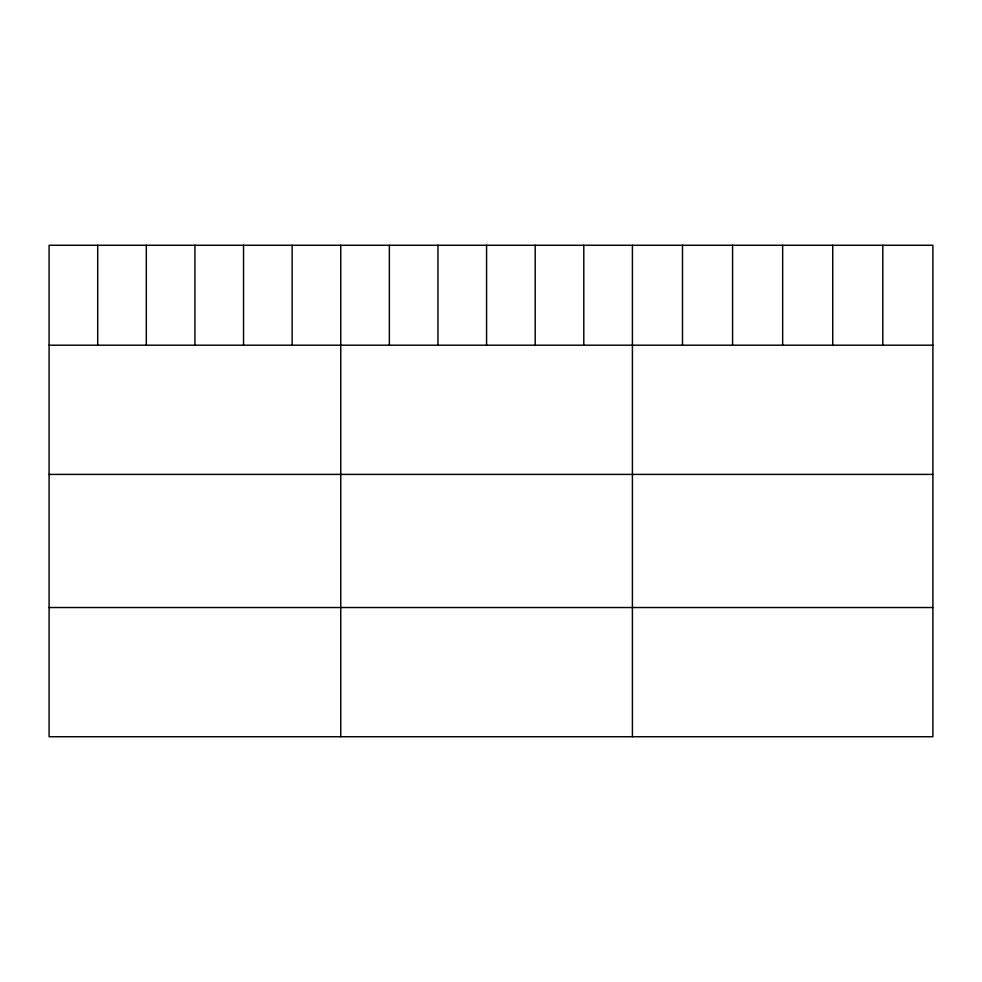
<?xml version="1.0" encoding="UTF-8"?>
<svg xmlns="http://www.w3.org/2000/svg" width="982" height="982" viewBox="0 0 982 982"><rect width="100%" height="100%" fill="white"/><g stroke="black" fill="none" stroke-linecap="round" stroke-linejoin="round"><path stroke-width="1.47" d="M932.9 345.198L932.9 736.733L49.1 736.733L49.1 245.267L932.9 245.267L932.9 345.198L49.1 345.198M49.1 474.404L932.9 474.404M49.1 607.527L932.9 607.527M882.818 245.267L882.818 345.198M832.736 245.267L832.736 345.198M782.654 245.267L782.654 345.198M732.572 245.267L732.572 345.198M682.49 245.267L682.49 345.198M632.408 245.267L632.408 736.733M583.799 245.267L583.799 345.198M535.19 245.267L535.19 345.198M486.581 245.267L486.581 345.198M437.972 245.267L437.972 345.198M389.363 245.267L389.363 345.198M340.754 245.267L340.754 736.733M292.145 245.267L292.145 345.198M243.536 245.267L243.536 345.198M194.927 245.267L194.927 345.198M146.318 245.267L146.318 345.198M97.709 245.267L97.709 345.198"/></g></svg>
